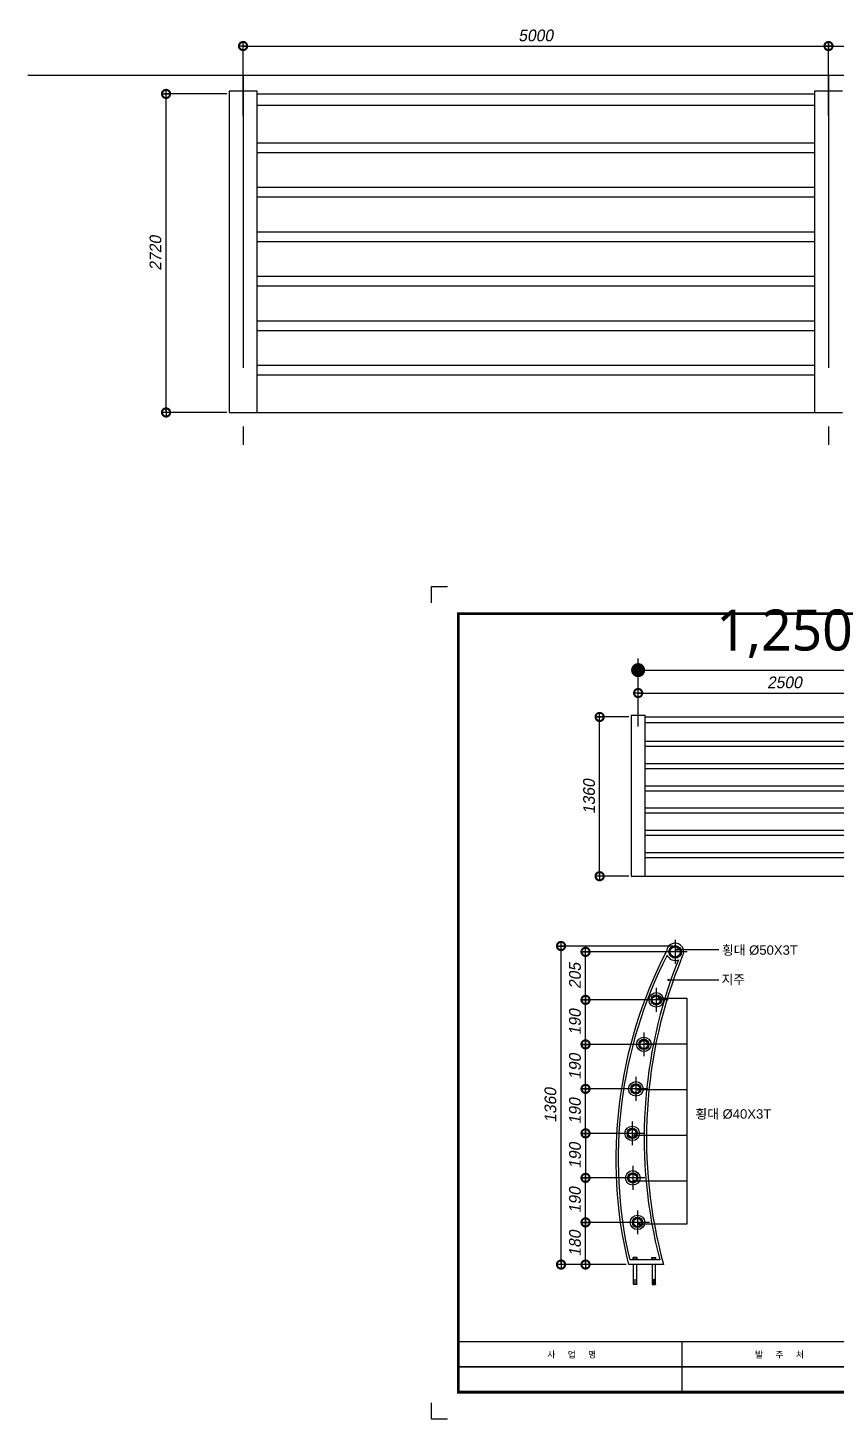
# Model space of a CAD drawing. Header units: metres. Extents: x 185094 to 267743, y 19941 to 53123.
# Drawn here: x 258836 to 262288, y 46780 to 52720 of the extents above; entities that cross this region are included whole.
import ezdxf
from ezdxf.enums import TextEntityAlignment as Align

# ---------------------------------------------------------------- set-up
doc = ezdxf.new("R2010")
doc.units = ezdxf.units.M
doc.header["$LTSCALE"] = 500
doc.linetypes.add('CENTER', pattern=[2, 1.25, -0.25, 0.25, -0.25])
doc.linetypes.add('CENTERX2', pattern=[101.6, 63.5, -12.7, 12.7, -12.7])
doc.layers.get('Defpoints').update_dxf_attribs({"color": 150})
for name, color, linetype in [('-L-dim', 1, 'Continuous'), ('BOX', 7, 'Continuous'), ('CS-DIML', 1, 'Continuous'), ('DEFAULT', 7, 'Continuous'), ('DIM1', 1, 'Continuous'), ('L-dim', 1, 'Continuous'), ('일반글자', 7, 'Continuous')]:
    doc.layers.add(name, color=color, linetype=linetype)
doc.styles.add('CZ-TEXT2', font='malgun_0.ttf')
doc.styles.add('GHS', font='djdg.shx', dxfattribs={"oblique": 10, "bigfont": 'ghs.shx'})
doc.styles.add('HY울릉도L', font='arial.ttf')
doc.styles.add('굴림', font='arial.ttf')
doc.styles.add('중고딕', font='arial.ttf')
doc.dimstyles.new('사본 30', dxfattribs={"dimscale": 20, "dimtxt": 2.5, "dimasz": 3.5, "dimexe": 0.5, "dimexo": 0.5, "dimgap": 1, "dimtad": 1, "dimdsep": 46, "dimtxsty": 'GHS', "dimblk1": 'DOTSMALL', "dimblk2": 'DOTSMALL', "dimsah": 1, "dimcen": 0.09, "dimclrd": 8, "dimclre": 8, "dimclrt": 7, "dimadec": 0, "dimazin": 0, "dimtfac": 1, "dimtofl": 0, "dimtmove": 0, "dimatfit": 3, "dimldrblk": 'DOTSMALL', "dimfxl": 0, "dimtolj": 1, "dimtzin": 0, "dimarcsym": 0})
doc.dimstyles.new('일반도면_100', dxfattribs={"dimscale": 120, "dimtxt": 3.5, "dimasz": 1.2, "dimexe": 1, "dimexo": 0, "dimgap": 1, "dimtad": 1, "dimdec": 0, "dimzin": 0, "dimlunit": 6, "dimtxsty": 'CZ-TEXT2', "dimblk1": 'DOT', "dimblk2": 'DOT', "dimsah": 1, "dimcen": 0.09, "dimclrd": 1, "dimclre": 1, "dimclrt": 7, "dimadec": 0, "dimazin": 0, "dimtfac": 0.072, "dimtdec": 0, "dimtix": 1, "dimtmove": 2, "dimatfit": 2, "dimldrblk": 'DOT', "dimfxl": 0, "dimtolj": 1, "dimtzin": 0, "dimarcsym": 0})
doc.dimstyles.new('조경dim-40', dxfattribs={"dimscale": 40, "dimtxt": 3, "dimasz": 0.5, "dimexe": 1, "dimexo": 1.5, "dimgap": 1, "dimtad": 1, "dimdec": 0, "dimrnd": 1, "dimzin": 0, "dimdsep": 46, "dimlunit": 6, "dimtxsty": 'HY울릉도L', "dimblk": 'DOT', "dimcen": 0.5, "dimdle": 2, "dimclrd": 1, "dimclre": 1, "dimclrt": 7, "dimadec": 0, "dimazin": 0, "dimtfac": 1, "dimtdec": 0, "dimtix": 1, "dimtmove": 0, "dimatfit": 2, "dimldrblk": 'DOT', "dimfxl": 0, "dimtolj": 1, "dimtzin": 0, "dimlwd": -1, "dimlwe": -1, "dimarcsym": 0})

# ---------------------------------------------------------------- blocks, each defined once
blk = doc.blocks.new('_Dot')
at = {"color": 0, "linetype": 'ByBlock', "lineweight": -2}
blk.add_line((-0.5, 0), (-1, 0), dxfattribs=at)
at = {"color": 0, "linetype": 'ByBlock', "const_width": 0.5}
blk.add_lwpolyline([(-0.25, 0, 1), (0.25, 0, 1)], format="xyb", close=True, dxfattribs=at)
blk = doc.blocks.new('SDFSDFDSF')
at = {"color": 0}
for p, q in [((33652.2, 10113), (33669.7, 10113)), ((33652.2, 10103.6), (33652.2, 10113)), ((33652.2, 10105.8), (33669.7, 10105.8)), ((33654.4, 10105.8), (33654.4, 10113)), ((33667.4, 10105.8), (33667.4, 10113)), ((33669.7, 10103.6), (33669.7, 10113)), ((33654.4, 10000.4), (33654.4, 10083.6)), ((33667.4, 10000.4), (33667.4, 10083.6)), ((33654.4, 10000.4), (33653.5, 9998.6)), ((33653.5, 9998.6), (33660.5, 9998.6)), ((33660.5, 9998.6), (33660.5, 10021)), ((33660.5, 10021), (33661.4, 10021)), ((33661.4, 9998.6), (33661.4, 10021)), ((33661.4, 9998.6), (33668.3, 9998.6)), ((33667.4, 10000.4), (33668.3, 9998.6))]:
    blk.add_line(p, q, dxfattribs=at)
blk = doc.blocks.new('_DOTSMALL')
at = {"color": 7}
for p, q in [((-0.295, 0), (0.295, 0)), ((0, 0.295), (0, -0.295))]:
    blk.add_line(p, q, dxfattribs=at)
at = {"color": 0, "linetype": 'ByBlock', "const_width": 0.5}
blk.add_lwpolyline([(0.062, 0, 1), (-0.062, 0, 1)], format="xyb", close=True, dxfattribs=at)
blk = doc.blocks.new('*D451')
at = {"color": 8, "lineweight": -2, "transparency": 16777216}
for p, q in [((261590.2, 48800.2), (261102.8, 48800.2)), ((261112.8, 47440.2), (261112.8, 48800.2)), ((261390.4, 47440.2), (261102.8, 47440.2))]:
    blk.add_line(p, q, dxfattribs=at)
at = {"layer": 'Defpoints', "color": 0, "transparency": 16777216}
for p in [(261112.8, 48800.2), (261600.2, 48800.2), (261400.4, 47440.2)]:
    blk.add_point(p, dxfattribs=at)
at = {"color": 8, "lineweight": -2, "transparency": 16777216, "xscale": 70, "yscale": 70, "zscale": 70}
for p, rotation in [((261112.8, 48800.2), 90), ((261112.8, 47440.2), 270)]:
    blk.add_blockref('_DOTSMALL', p, dxfattribs=dict(at, rotation=rotation))
at = {"color": 7, "transparency": 16777216, "insert": (261067.8, 48120.2), "char_height": 50, "attachment_point": 5, "rotation": 90, "style": 'GHS'}
blk.add_mtext('\\A1;1360', dxfattribs=at)
blk = doc.blocks.new('*D452')
at = {"color": 8, "lineweight": -2, "transparency": 16777216}
for p, q in [((261429.3, 47620.2), (261207.5, 47620.2)), ((261217.5, 47440.2), (261217.5, 47620.2)), ((261390.4, 47440.2), (261207.5, 47440.2))]:
    blk.add_line(p, q, dxfattribs=at)
at = {"layer": 'Defpoints', "color": 0, "transparency": 16777216}
for p in [(261217.5, 47620.2), (261439.3, 47620.2), (261400.4, 47440.2)]:
    blk.add_point(p, dxfattribs=at)
at = {"color": 8, "lineweight": -2, "transparency": 16777216, "xscale": 70, "yscale": 70, "zscale": 70}
for p, rotation in [((261217.5, 47620.2), 90), ((261217.5, 47440.2), 270)]:
    blk.add_blockref('_DOTSMALL', p, dxfattribs=dict(at, rotation=rotation))
at = {"color": 7, "transparency": 16777216, "insert": (261172.5, 47530.2), "char_height": 50, "attachment_point": 5, "rotation": 90, "style": 'GHS'}
blk.add_mtext('\\A1;180', dxfattribs=at)
blk = doc.blocks.new('*D453')
at = {"color": 8, "lineweight": -2, "transparency": 16777216}
for p, q in [((261409.1, 47810.2), (261207.5, 47810.2)), ((261217.5, 47620.2), (261217.5, 47810.2)), ((261429.3, 47620.2), (261207.5, 47620.2))]:
    blk.add_line(p, q, dxfattribs=at)
at = {"layer": 'Defpoints', "color": 0, "transparency": 16777216}
for p in [(261217.5, 47810.2), (261419.1, 47810.2), (261439.3, 47620.2)]:
    blk.add_point(p, dxfattribs=at)
at = {"color": 8, "lineweight": -2, "transparency": 16777216, "xscale": 70, "yscale": 70, "zscale": 70}
for p, rotation in [((261217.5, 47810.2), 90), ((261217.5, 47620.2), 270)]:
    blk.add_blockref('_DOTSMALL', p, dxfattribs=dict(at, rotation=rotation))
at = {"color": 7, "transparency": 16777216, "insert": (261172.5, 47715.2), "char_height": 50, "attachment_point": 5, "rotation": 90, "style": 'GHS'}
blk.add_mtext('\\A1;190', dxfattribs=at)
blk = doc.blocks.new('*D454')
at = {"color": 8, "lineweight": -2, "transparency": 16777216}
for p, q in [((261409.1, 48000.2), (261207.5, 48000.2)), ((261217.5, 48000.2), (261217.5, 47810.2)), ((261409.1, 47810.2), (261207.5, 47810.2))]:
    blk.add_line(p, q, dxfattribs=at)
at = {"layer": 'Defpoints', "color": 0, "transparency": 16777216}
for p in [(261419.1, 48000.2), (261217.5, 47810.2), (261419.1, 47810.2)]:
    blk.add_point(p, dxfattribs=at)
at = {"color": 8, "lineweight": -2, "transparency": 16777216, "xscale": 70, "yscale": 70, "zscale": 70}
for p, rotation in [((261217.5, 48000.2), 90), ((261217.5, 47810.2), 270)]:
    blk.add_blockref('_DOTSMALL', p, dxfattribs=dict(at, rotation=rotation))
at = {"color": 7, "transparency": 16777216, "insert": (261172.5, 47905.2), "char_height": 50, "attachment_point": 5, "rotation": 90, "style": 'GHS'}
blk.add_mtext('\\A1;190', dxfattribs=at)
blk = doc.blocks.new('*D455')
at = {"color": 8, "lineweight": -2, "transparency": 16777216}
for p, q in [((261422.5, 48190.2), (261207.5, 48190.2)), ((261217.5, 48000.2), (261217.5, 48190.2)), ((261409.1, 48000.2), (261207.5, 48000.2))]:
    blk.add_line(p, q, dxfattribs=at)
at = {"layer": 'Defpoints', "color": 0, "transparency": 16777216}
for p in [(261217.5, 48190.2), (261432.5, 48190.2), (261419.1, 48000.2)]:
    blk.add_point(p, dxfattribs=at)
at = {"color": 8, "lineweight": -2, "transparency": 16777216, "xscale": 70, "yscale": 70, "zscale": 70}
for p, rotation in [((261217.5, 48190.2), 90), ((261217.5, 48000.2), 270)]:
    blk.add_blockref('_DOTSMALL', p, dxfattribs=dict(at, rotation=rotation))
at = {"color": 7, "transparency": 16777216, "insert": (261172.5, 48095.2), "char_height": 50, "attachment_point": 5, "rotation": 90, "style": 'GHS'}
blk.add_mtext('\\A1;190', dxfattribs=at)
blk = doc.blocks.new('*D456')
at = {"color": 8, "lineweight": -2, "transparency": 16777216}
for p, q in [((261456.4, 48380.2), (261207.5, 48380.2)), ((261217.5, 48190.2), (261217.5, 48380.2)), ((261422.5, 48190.2), (261207.5, 48190.2))]:
    blk.add_line(p, q, dxfattribs=at)
at = {"layer": 'Defpoints', "color": 0, "transparency": 16777216}
for p in [(261217.5, 48380.2), (261466.4, 48380.2), (261432.5, 48190.2)]:
    blk.add_point(p, dxfattribs=at)
at = {"color": 8, "lineweight": -2, "transparency": 16777216, "xscale": 70, "yscale": 70, "zscale": 70}
for p, rotation in [((261217.5, 48380.2), 90), ((261217.5, 48190.2), 270)]:
    blk.add_blockref('_DOTSMALL', p, dxfattribs=dict(at, rotation=rotation))
at = {"color": 7, "transparency": 16777216, "insert": (261172.5, 48285.2), "char_height": 50, "attachment_point": 5, "rotation": 90, "style": 'GHS'}
blk.add_mtext('\\A1;190', dxfattribs=at)
blk = doc.blocks.new('*D457')
at = {"color": 8, "lineweight": -2, "transparency": 16777216}
for p, q in [((261509.5, 48570.2), (261207.5, 48570.2)), ((261217.5, 48380.2), (261217.5, 48570.2)), ((261456.4, 48380.2), (261207.5, 48380.2))]:
    blk.add_line(p, q, dxfattribs=at)
at = {"layer": 'Defpoints', "color": 0, "transparency": 16777216}
for p in [(261217.5, 48570.2), (261519.5, 48570.2), (261466.4, 48380.2)]:
    blk.add_point(p, dxfattribs=at)
at = {"color": 8, "lineweight": -2, "transparency": 16777216, "xscale": 70, "yscale": 70, "zscale": 70}
for p, rotation in [((261217.5, 48570.2), 90), ((261217.5, 48380.2), 270)]:
    blk.add_blockref('_DOTSMALL', p, dxfattribs=dict(at, rotation=rotation))
at = {"color": 7, "transparency": 16777216, "insert": (261172.5, 48475.2), "char_height": 50, "attachment_point": 5, "rotation": 90, "style": 'GHS'}
blk.add_mtext('\\A1;190', dxfattribs=at)
blk = doc.blocks.new('*D458')
at = {"color": 8, "lineweight": -2, "transparency": 16777216}
for p, q in [((261590.2, 48775.2), (261207.5, 48775.2)), ((261217.5, 48570.2), (261217.5, 48775.2)), ((261509.5, 48570.2), (261207.5, 48570.2))]:
    blk.add_line(p, q, dxfattribs=at)
at = {"layer": 'Defpoints', "color": 0, "transparency": 16777216}
for p in [(261217.5, 48775.2), (261600.2, 48775.2), (261519.5, 48570.2)]:
    blk.add_point(p, dxfattribs=at)
at = {"color": 8, "lineweight": -2, "transparency": 16777216, "xscale": 70, "yscale": 70, "zscale": 70}
for p, rotation in [((261217.5, 48775.2), 90), ((261217.5, 48570.2), 270)]:
    blk.add_blockref('_DOTSMALL', p, dxfattribs=dict(at, rotation=rotation))
at = {"color": 7, "transparency": 16777216, "insert": (261172.5, 48672.7), "char_height": 50, "attachment_point": 5, "rotation": 90, "style": 'GHS'}
blk.add_mtext('\\A1;205', dxfattribs=at)
blk = doc.blocks.new('*D460')
at = {"color": 8, "lineweight": -2, "transparency": 16777216}
for p, q in [((261402.1, 49778.2), (261267.7, 49778.2)), ((261277.7, 49098.2), (261277.7, 49778.2)), ((261402.1, 49098.2), (261267.7, 49098.2))]:
    blk.add_line(p, q, dxfattribs=at)
at = {"layer": 'Defpoints', "color": 0, "transparency": 16777216}
for p in [(261277.7, 49778.2), (261412.1, 49778.2), (261412.1, 49098.2)]:
    blk.add_point(p, dxfattribs=at)
at = {"color": 8, "lineweight": -2, "transparency": 16777216, "xscale": 70, "yscale": 70, "zscale": 70}
for p, rotation in [((261277.7, 49778.2), 90), ((261277.7, 49098.2), 270)]:
    blk.add_blockref('_DOTSMALL', p, dxfattribs=dict(at, rotation=rotation))
at = {"color": 7, "transparency": 16777216, "insert": (261232.7, 49438.2), "char_height": 50, "attachment_point": 5, "rotation": 90, "style": 'GHS'}
blk.add_mtext('\\A1;1360', dxfattribs=at)
blk = doc.blocks.new('*D327')
at = {"color": 8, "lineweight": -2, "transparency": 16777216}
for p, q in [((261442.1, 49737.2), (261442.1, 49890.4)), ((261442.1, 49880.4), (262692.1, 49880.4)), ((262692.1, 49737.2), (262692.1, 49890.4))]:
    blk.add_line(p, q, dxfattribs=at)
at = {"layer": 'Defpoints', "color": 0, "transparency": 16777216}
for p in [(262692.1, 49880.4), (261442.1, 49727.2), (262692.1, 49727.2)]:
    blk.add_point(p, dxfattribs=at)
at = {"color": 8, "lineweight": -2, "transparency": 16777216, "xscale": 70, "yscale": 70, "zscale": 70, "rotation": 180}
blk.add_blockref('_DOTSMALL', (261442.1, 49880.4), dxfattribs=at)
at = {"color": 8, "lineweight": -2, "transparency": 16777216, "xscale": 70, "yscale": 70, "zscale": 70}
blk.add_blockref('_DOTSMALL', (262692.1, 49880.4), dxfattribs=at)
at = {"color": 7, "transparency": 16777216, "insert": (262067.1, 49925.4), "char_height": 50, "attachment_point": 5, "style": 'GHS'}
blk.add_mtext('\\A1;2500', dxfattribs=at)
blk = doc.blocks.new('*D330')
at = {"layer": 'CS-DIML', "color": 1, "lineweight": -2, "transparency": 16777216}
for p, q in [((261442.1, 49901), (261442.1, 50028)), ((262692.1, 49901), (262692.1, 50028)), ((261502.1, 49978), (262632.1, 49978))]:
    blk.add_line(p, q, dxfattribs=at)
at = {"layer": 'Defpoints', "color": 0, "transparency": 16777216}
for p in [(262692.1, 49978), (261442.1, 49901), (262692.1, 49901)]:
    blk.add_point(p, dxfattribs=at)
at = {"layer": 'CS-DIML', "color": 1, "lineweight": -2, "transparency": 16777216, "xscale": 59.99999999999995, "yscale": 59.99999999999995, "zscale": 59.99999999999995, "rotation": 180}
blk.add_blockref('_Dot', (261442.1, 49978), dxfattribs=at)
at = {"layer": 'CS-DIML', "color": 1, "lineweight": -2, "transparency": 16777216, "xscale": 59.99999999999995, "yscale": 59.99999999999995, "zscale": 59.99999999999995}
blk.add_blockref('_Dot', (262692.1, 49978), dxfattribs=at)
at = {"layer": 'CS-DIML', "color": 7, "transparency": 16777216, "insert": (262067.1, 50133.5), "char_height": 175, "attachment_point": 5, "style": 'CZ-TEXT2'}
blk.add_mtext('\\A1;1,250', dxfattribs=at)
blk = doc.blocks.new('*D459')
at = {"color": 8, "lineweight": -2, "transparency": 16777216}
for p, q in [((259685, 52438.3), (259416.2, 52438.3)), ((259426.2, 51078.3), (259426.2, 52438.3)), ((259685, 51078.3), (259416.2, 51078.3))]:
    blk.add_line(p, q, dxfattribs=at)
at = {"layer": 'Defpoints', "color": 0, "transparency": 16777216}
for p in [(259426.2, 52438.3), (259695, 52438.3), (259695, 51078.3)]:
    blk.add_point(p, dxfattribs=at)
at = {"color": 8, "lineweight": -2, "transparency": 16777216, "xscale": 70, "yscale": 70, "zscale": 70}
for p, rotation in [((259426.2, 52438.3), 90), ((259426.2, 51078.3), 270)]:
    blk.add_blockref('_DOTSMALL', p, dxfattribs=dict(at, rotation=rotation))
at = {"color": 7, "transparency": 16777216, "insert": (259381.2, 51758.3), "char_height": 50, "attachment_point": 5, "rotation": 90, "style": 'GHS'}
blk.add_mtext('\\A1;2720', dxfattribs=at)
blk = doc.blocks.new('*D324')
at = {"color": 8, "lineweight": -2, "transparency": 16777216}
for p, q in [((259755, 52346.3), (259755, 52652.7)), ((259755, 52642.7), (262255, 52642.7)), ((262255, 52346.3), (262255, 52652.7))]:
    blk.add_line(p, q, dxfattribs=at)
at = {"layer": 'Defpoints', "color": 0, "transparency": 16777216}
for p in [(262255, 52642.7), (259755, 52336.3), (262255, 52336.3)]:
    blk.add_point(p, dxfattribs=at)
at = {"color": 8, "lineweight": -2, "transparency": 16777216, "xscale": 70, "yscale": 70, "zscale": 70, "rotation": 180}
blk.add_blockref('_DOTSMALL', (259755, 52642.7), dxfattribs=at)
at = {"color": 8, "lineweight": -2, "transparency": 16777216, "xscale": 70, "yscale": 70, "zscale": 70}
blk.add_blockref('_DOTSMALL', (262255, 52642.7), dxfattribs=at)
at = {"color": 7, "transparency": 16777216, "insert": (261005, 52687.7), "char_height": 50, "attachment_point": 5, "style": 'GHS'}
blk.add_mtext('\\A1;5000', dxfattribs=at)
blk = doc.blocks.new('*D325')
at = {"color": 8, "lineweight": -2, "transparency": 16777216}
for p, q in [((262255, 52346.3), (262255, 52652.7)), ((262255, 52642.7), (264755, 52642.7)), ((264755, 52346.3), (264755, 52652.7))]:
    blk.add_line(p, q, dxfattribs=at)
at = {"layer": 'Defpoints', "color": 0, "transparency": 16777216}
for p in [(264755, 52642.7), (262255, 52336.3), (264755, 52336.3)]:
    blk.add_point(p, dxfattribs=at)
at = {"color": 8, "lineweight": -2, "transparency": 16777216, "xscale": 70, "yscale": 70, "zscale": 70, "rotation": 180}
blk.add_blockref('_DOTSMALL', (262255, 52642.7), dxfattribs=at)
at = {"color": 8, "lineweight": -2, "transparency": 16777216, "xscale": 70, "yscale": 70, "zscale": 70}
blk.add_blockref('_DOTSMALL', (264755, 52642.7), dxfattribs=at)
at = {"color": 7, "transparency": 16777216, "insert": (263505, 52687.7), "char_height": 50, "attachment_point": 5, "style": 'GHS'}
blk.add_mtext('\\A1;5000', dxfattribs=at)

msp = doc.modelspace()

# ---------------------------------------------------------------- linework, layer by layer
for p, q in [((258835.8349, 52518.3703), (267742.7037, 52518.3703)), ((259815.0333, 52450.3419), (259695.0333, 52450.3419)), ((259695.0333, 52450.3419), (259695.0333, 51078.3419)), ((259815.0333, 51078.3419), (259815.0333, 52450.3419)), ((262315.0333, 52450.3419), (262195.0333, 52450.3419)), ((262195.0333, 52450.3419), (262195.0333, 51078.3419)), ((259695.0333, 51078.3419), (259815.0333, 51078.3419)), ((262195.0333, 51078.3419), (262315.0333, 51078.3419)), ((261472.1386, 49784.2115), (261412.1386, 49784.2115)), ((261412.1386, 49784.2115), (261412.1386, 49098.2115)), ((261472.1386, 49098.2115), (261472.1386, 49784.2115)), ((261412.1386, 49098.2115), (261472.1386, 49098.2115)), ((261550.4046, 47440.204), (261400.4046, 47440.204)), ((261534.6961, 47460.204), (261405.9605, 47460.204))]:
    msp.add_line(p, q)
at = {"color": 1, "linetype": 'CENTER', "ltscale": 2}
for p, q in [((259755.0333, 52518.3703), (259755.0333, 50940.5162)), ((262255.0333, 52518.3703), (262255.0333, 50940.5162))]:
    msp.add_line(p, q, dxfattribs=at)
at = {"color": 1, "linetype": 'CENTERX2'}
for p, q in [((261651.2417, 48775.204), (261549.2417, 48775.204)), ((261600.2417, 48826.204), (261600.2417, 48724.204)), ((261519.4624, 48621.204), (261519.4624, 48519.204)), ((261570.4624, 48570.204), (261468.4624, 48570.204)), ((261466.3652, 48431.204), (261466.3652, 48329.204)), ((261517.3652, 48380.204), (261415.3652, 48380.204)), ((261432.4988, 48241.204), (261432.4988, 48139.204)), ((261483.4988, 48190.204), (261381.4988, 48190.204)), ((261467.9003, 48000.204), (261365.9003, 48000.204)), ((261416.9003, 48051.204), (261416.9003, 47949.204)), ((261419.1481, 47861.204), (261419.1481, 47759.204)), ((261470.1481, 47810.204), (261368.1481, 47810.204)), ((261439.3021, 47671.204), (261439.3021, 47569.204)), ((261490.3021, 47620.204), (261388.3021, 47620.204))]:
    msp.add_line(p, q, dxfattribs=at)
for points in [[(260559.0447, 50265.4818), (260559.0447, 50334.7126), (260628.2755, 50334.7126)], [(260628.2755, 46779.9434), (260559.0447, 46779.9434), (260559.0447, 46849.1741)]]:
    msp.add_lwpolyline(points)
at = {"layer": 'BOX', "color": 4, "const_width": 12}
msp.add_lwpolyline([(260674.4293, 50219.328), (265450.4293, 50219.328), (265450.4293, 46895.328), (260674.4293, 46895.328)], close=True, dxfattribs=at)
at = {"layer": 'BOX', "color": 4, "const_width": 6}
for points in [[(265450.4293, 47111.328), (260674.4293, 47111.328)], [(261629.6293, 47111.328), (261629.6293, 46895.328)], [(265450.4293, 47003.328), (260674.4293, 47003.328)]]:
    msp.add_lwpolyline(points, dxfattribs=at)
at = {"layer": 'DEFAULT'}
for p, q in [((259815.0333, 52438.3419), (262195.0333, 52438.3419)), ((262195.0333, 52388.3419), (259815.0333, 52388.3419)), ((262195.0333, 52228.3419), (259815.0333, 52228.3419)), ((259815.0333, 52188.3419), (262195.0333, 52188.3419)), ((262195.0333, 52038.3419), (259815.0333, 52038.3419)), ((259815.0333, 51998.3419), (262195.0333, 51998.3419)), ((262195.0333, 51848.3419), (259815.0333, 51848.3419)), ((259815.0333, 51808.3419), (262195.0333, 51808.3419)), ((262195.0333, 51658.3419), (259815.0333, 51658.3419)), ((259815.0333, 51618.3419), (262195.0333, 51618.3419)), ((262195.0333, 51468.3419), (259815.0333, 51468.3419)), ((259815.0333, 51428.3419), (262195.0333, 51428.3419)), ((262195.0333, 51278.3419), (259815.0333, 51278.3419)), ((259815.0333, 51238.3419), (262195.0333, 51238.3419)), ((259815.0333, 51078.3419), (262195.0333, 51078.3419)), ((261472.1386, 49778.2115), (262662.1386, 49778.2115)), ((262662.1386, 49753.2115), (261472.1386, 49753.2115)), ((262662.1386, 49673.2115), (261472.1386, 49673.2115)), ((261472.1386, 49653.2115), (262662.1386, 49653.2115)), ((262662.1386, 49578.2115), (261472.1386, 49578.2115)), ((261472.1386, 49558.2115), (262662.1386, 49558.2115)), ((262662.1386, 49483.2115), (261472.1386, 49483.2115)), ((261472.1386, 49463.2115), (262662.1386, 49463.2115)), ((262662.1386, 49388.2115), (261472.1386, 49388.2115)), ((261472.1386, 49368.2115), (262662.1386, 49368.2115)), ((262662.1386, 49293.2115), (261472.1386, 49293.2115)), ((261472.1386, 49273.2115), (262662.1386, 49273.2115)), ((262662.1386, 49198.2115), (261472.1386, 49198.2115)), ((261472.1386, 49178.2115), (262662.1386, 49178.2115)), ((261472.1386, 49098.2115), (262662.1386, 49098.2115)), ((261620.6666, 48757.5454), (261620.7033, 48757.6351))]:
    msp.add_line(p, q, dxfattribs=at)
for centre, radius in [((261600.2417, 48775.204), 27), ((261600.2417, 48775.204), 25), ((261600.2417, 48775.204), 22), ((261519.4624, 48570.204), 31), ((261519.4624, 48570.204), 22), ((261519.4624, 48570.204), 20), ((261519.4624, 48570.204), 17), ((261466.3652, 48380.204), 31), ((261466.3652, 48380.204), 22), ((261466.3652, 48380.204), 20), ((261466.3652, 48380.204), 17), ((261432.4988, 48190.204), 31), ((261432.4988, 48190.204), 22), ((261432.4988, 48190.204), 20), ((261432.4988, 48190.204), 17), ((261416.9003, 48000.204), 31), ((261416.9003, 48000.204), 22), ((261416.9003, 48000.204), 20), ((261416.9003, 48000.204), 17), ((261419.1481, 47810.204), 31), ((261419.1481, 47810.204), 22), ((261419.1481, 47810.204), 20), ((261419.1481, 47810.204), 17), ((261439.3021, 47620.204), 31), ((261439.3021, 47620.204), 22), ((261439.3021, 47620.204), 20), ((261439.3021, 47620.204), 17)]:
    msp.add_circle(centre, radius, dxfattribs=at)
for centre, radius, start, end in [((263272.1755, 47891.173), 1925.331, 152.56583655, 193.54620159), ((261600.2417, 48775.204), 37, 321.88737229, 175.31035604), ((263272.1755, 47891.173), 1915.331, 152.97843944, 193.00348013), ((263521.2172, 47980.083), 2053.4216, 158.2551723, 194.66558953), ((263521.2172, 47980.083), 2043.4216, 157.79405922, 195.31962837), ((261600.2417, 48775.204), 37, 201.97706187, 291.68090087)]:
    msp.add_arc(centre, radius, start, end, dxfattribs=at)
at = {"layer": 'DIM1', "const_width": 5}
for points in [[(261531.4708, 48577.2928, 1), (261526.4708, 48577.2928, 1)], [(261478.4816, 48382.2928, 1), (261473.4816, 48382.2928, 1)], [(261444.3935, 48187.2928, 1), (261439.3935, 48187.2928, 1)], [(261428.3144, 47992.2928, 1), (261423.3144, 47992.2928, 1)], [(261429.843, 47797.2928, 1), (261424.843, 47797.2928, 1)], [(261449.017, 47613.193, 1), (261444.017, 47613.193, 1)]]:
    msp.add_lwpolyline(points, format="xyb", close=True, dxfattribs=at)
at = {"layer": 'L-dim'}
for p, q in [((261528.9708, 48577.2928), (261649.6386, 48577.2928)), ((261649.6386, 48577.2928), (261649.6386, 47613.193)), ((261475.9816, 48382.2928), (261649.6386, 48382.2928)), ((261441.8935, 48187.2928), (261649.6386, 48187.2928)), ((261428.0622, 47992.2928), (261649.6386, 47992.2928)), ((261427.8288, 47797.2928), (261649.6386, 47797.2928)), ((261649.6386, 47613.193), (261447.9828, 47613.193))]:
    msp.add_line(p, q, dxfattribs=at)

# ---------------------------------------------------------------- block references
at = {"xscale": -1}
msp.add_blockref('SDFSDFDSF', (295090.34, 37356.6232), dxfattribs=at)
msp.add_blockref('SDFSDFDSF', (227848.4702, 37356.6232))

# ---------------------------------------------------------------- texts
at = {"layer": '-L-dim', "color": 0, "style": '중고딕'}
for s, p in [('횡대 Ø50X3T', (261800.1384, 48782.8156)), ('지주', (261798.3136, 48657.2021)), ('횡대 Ø40X3T', (261686.6302, 48083.1292))]:
    msp.add_text(s, height=40, rotation=0.00000001, dxfattribs=at).set_placement(p, align=Align.MIDDLE_LEFT)
at = {"layer": '일반글자', "color": 7, "style": '굴림'}
for s, p in [('사     업     명', (261158.4614, 47042.1239)), ('발     주     처', (262045.7825, 47042.1239))]:
    msp.add_text(s, height=27, dxfattribs=at).set_placement(p, align=Align.CENTER)

# ---------------------------------------------------------------- dimensions: what is measured, and where the dimension line sits
at = {"color": 0}
for base, p1, p2, picture, middle in [((262255.0333, 52642.6889), (259755.0333, 52336.3103), (262255.0333, 52336.3103), '*D324', (261005.0333, 52687.6889)), ((264755.0333, 52642.6889), (262255.0333, 52336.3103), (264755.0333, 52336.3103), '*D325', (263505.0333, 52687.6889)), ((262692.1386, 49880.385), (261442.1386, 49727.1957), (262692.1386, 49727.1957), '*D327', (262067.1386, 49925.385))]:
    dim = msp.add_linear_dim(base=base, p1=p1, p2=p2, dimstyle='사본 30', override={"dimlfac": 2}, dxfattribs=at)
    dim.commit()
    dim.dimension.update_dxf_attribs({"geometry": picture, "text_midpoint": middle})
for base, p1, p2, picture, middle in [((259426.1972, 52438.3419), (259695.0333, 51078.3419), (259695.0333, 52438.3419), '*D459', (259381.1972, 51758.3419)), ((261277.7206, 49778.2115), (261412.1386, 49098.2115), (261412.1386, 49778.2115), '*D460', (261232.7206, 49438.2115))]:
    dim = msp.add_linear_dim(base=base, p1=p1, p2=p2, angle=90, dimstyle='사본 30', override={"dimlfac": 2}, dxfattribs=at)
    dim.commit()
    dim.dimension.update_dxf_attribs({"geometry": picture, "text_midpoint": middle})
for base, p1, p2, picture, middle in [((261112.8456, 48800.204), (261400.4046, 47440.204), (261600.2417, 48800.204), '*D451', (261067.8456, 48120.204)), ((261217.4621, 48775.204), (261519.4624, 48570.204), (261600.2417, 48775.204), '*D458', (261172.4621, 48672.704)), ((261217.4621, 48570.204), (261466.3652, 48380.204), (261519.4624, 48570.204), '*D457', (261172.4621, 48475.204)), ((261217.4621, 48380.204), (261432.4988, 48190.204), (261466.3652, 48380.204), '*D456', (261172.4621, 48285.204)), ((261217.4621, 48190.204), (261419.1481, 48000.204), (261432.4988, 48190.204), '*D455', (261172.4621, 48095.204)), ((261217.4621, 47810.204), (261419.1481, 48000.204), (261419.1481, 47810.204), '*D454', (261172.4621, 47905.204)), ((261217.4621, 47810.204), (261439.3021, 47620.204), (261419.1481, 47810.204), '*D453', (261172.4621, 47715.204)), ((261217.4621, 47620.204), (261400.4046, 47440.204), (261439.3021, 47620.204), '*D452', (261172.4621, 47530.204))]:
    dim = msp.add_linear_dim(base=base, p1=p1, p2=p2, angle=90, dimstyle='사본 30', dxfattribs=at)
    dim.commit()
    dim.dimension.update_dxf_attribs({"geometry": picture, "text_midpoint": middle})
at = {"layer": 'CS-DIML'}
dim = msp.add_linear_dim(base=(262692.1386, 49977.9506), p1=(261442.1386, 49901.0216), p2=(262692.1386, 49901.0216), dimstyle='일반도면_100', override={"dimscale": 50}, dxfattribs=at)
dim.commit()
dim.dimension.update_dxf_attribs({"geometry": '*D330', "text_midpoint": (262067.1386, 50133.5212)})

# ---------------------------------------------------------------- leaders
at = {"layer": 'L-dim'}
for points in [[(261608.2718, 48784.5783), (261729.618, 48784.5783), (261786.9677, 48784.5783)], [(261571.5683, 48655.0978), (261692.9145, 48655.0978), (261786.9677, 48655.0978)]]:
    msp.add_leader(points, dimstyle='조경dim-40', override={"dimscale": 20}, dxfattribs=at)

doc.saveas('drawing.dxf')
